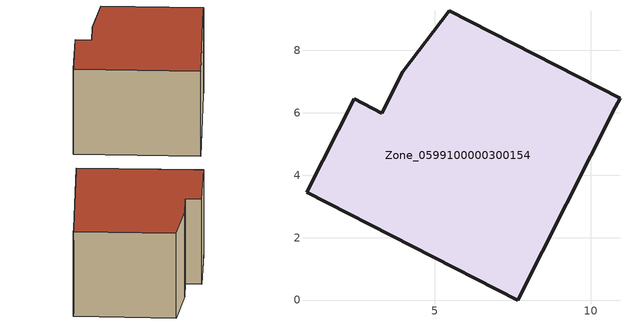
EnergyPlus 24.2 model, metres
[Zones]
Zone_0599100000300154
 floor ground (C_G): 5.46,9.26 10.93,6.46 10.78,6.17 7.66,0 0.89,3.45 2.42,6.45 3.3,5.99 3.97,7.31 z0
 wall outside (C_F): 2.42,6.45 0.89,3.45 7.66,0 10.78,6.17 10.93,6.46 5.46,9.26 3.97,7.31 3.3,5.99 2.42,6.45 z0:5.96
 roof outside (C_R): 10.93,6.46 5.46,9.26 3.97,7.31 3.3,5.99 2.42,6.45 0.89,3.45 7.66,0 10.78,6.17 z5.96
[BUILDING]
Pand.0599100000300154: North Axis=0; Terrain=City; Loads Convergence Tolerance Value=0.04; Temperature Convergence Tolerance Value=0.4; Solar Distribution=FullExterior; Maximum Number of Warmup Days=25; Minimum Number of Warmup Days=1
[Site:Location]
Rotterdam.The.Hague.AP_ZH_NLD Design_Conditions: Latitude=51.96; Longitude=4.45; Time Zone=1; Elevation=-4.5
[SITE:GROUNDTEMPERATURE:BUILDINGSURFACE]
18, 18, 18, 18, 18, 18, 18, 18, 18, 18, 18, 18
[MATERIAL] Thermal Absorptance=0.9; Solar Absorptance=0.7; Visible Absorptance=0.7
Name | Roughness | Thickness | Conductivity | Density | Specific Heat
G.TI.1975-1991 | MediumSmooth | 0.15 | 0.288461 | 540 | 1210
F.TI.1975-1991 | Rough | 0.3 | 0.230769 | 1920 | 840
R.TI.1975-1991 | MediumRough | 0.2 | 0.153846 | 1500 | 1000
[CONSTRUCTION]
C_G: G.TI.1975-1991
C_F: F.TI.1975-1991
C_R: R.TI.1975-1991
[ZONE]
Zone_0599100000300154: Type=1; Multiplier=1; Ceiling Height=Autocalculate; Volume=Autocalculate; Floor Area=autocalculate; Part of Total Floor Area=Yes
[ZONEINFILTRATION:DESIGNFLOWRATE]
Infil_Zone_0599100000300154: Zone or ZoneList or Space or SpaceList=Zone_0599100000300154; Schedule=AlwaysOn; Design Flow Rate Calculation Method=Flow/Area; Flow Rate per Floor Area=0.003; Constant Term Coefficient=1; Temperature Term Coefficient=0; Velocity Term Coefficient=0; Velocity Squared Term Coefficient=0
[HVACTEMPLATE:ZONE:IDEALLOADSAIRSYSTEM]
Zone_0599100000300154: Maximum Heating Supply Air Temperature=50; Minimum Cooling Supply Air Temperature=13; Maximum Heating Supply Air Humidity Ratio=0.0156; Minimum Cooling Supply Air Humidity Ratio=0.0077; Heating Limit=NoLimit; Cooling Limit=NoLimit; Dehumidification Control Type=ConstantSensibleHeatRatio; Cooling Sensible Heat Ratio=0.7; Dehumidification Setpoint=60; Humidification Control Type=None; Humidification Setpoint=30; Outdoor Air Method=None; Outdoor Air Flow Rate per Person=0.00944; Outdoor Air Flow Rate per Zone Floor Area=0; Outdoor Air Flow Rate per Zone=0; Demand Controlled Ventilation Type=None; Outdoor Air Economizer Type=NoEconomizer; Heat Recovery Type=None; Sensible Heat Recovery Effectiveness=0.7; Latent Heat Recovery Effectiveness=0.65
[ZONECONTROL:THERMOSTAT]
ThermostatControl_Zone_0599100000300154: Zone or ZoneList=Zone_0599100000300154; Control Type Schedule=DualSetpointControlType; Control 1=Thermostat_Zone_0599100000300154; Temperature Difference Between Cutout And Setpoint=0
[THERMOSTATSETPOINT:DUALSETPOINT]
Thermostat_Zone_0599100000300154: Heating Setpoint Temperature Schedule=HeatingSetpoint_Zone_0599100000300154; Cooling Setpoint Temperature Schedule=CoolingSetpoint_Zone_0599100000300154
[SCHEDULE:COMPACT]
HeatingSetpoint_Zone_0599100000300154: Through: 12/31, For: AllDays, Until: 24:00, 21
CoolingSetpoint_Zone_0599100000300154: Through: 12/31, For: AllDays, Until: 24:00, 24
DualSetpointControlType: Through: 12/31, For: AllDays, Until: 24:00, 4
AlwaysOn: Through: 12/31, For: AllDays, Until: 24:00, 1
